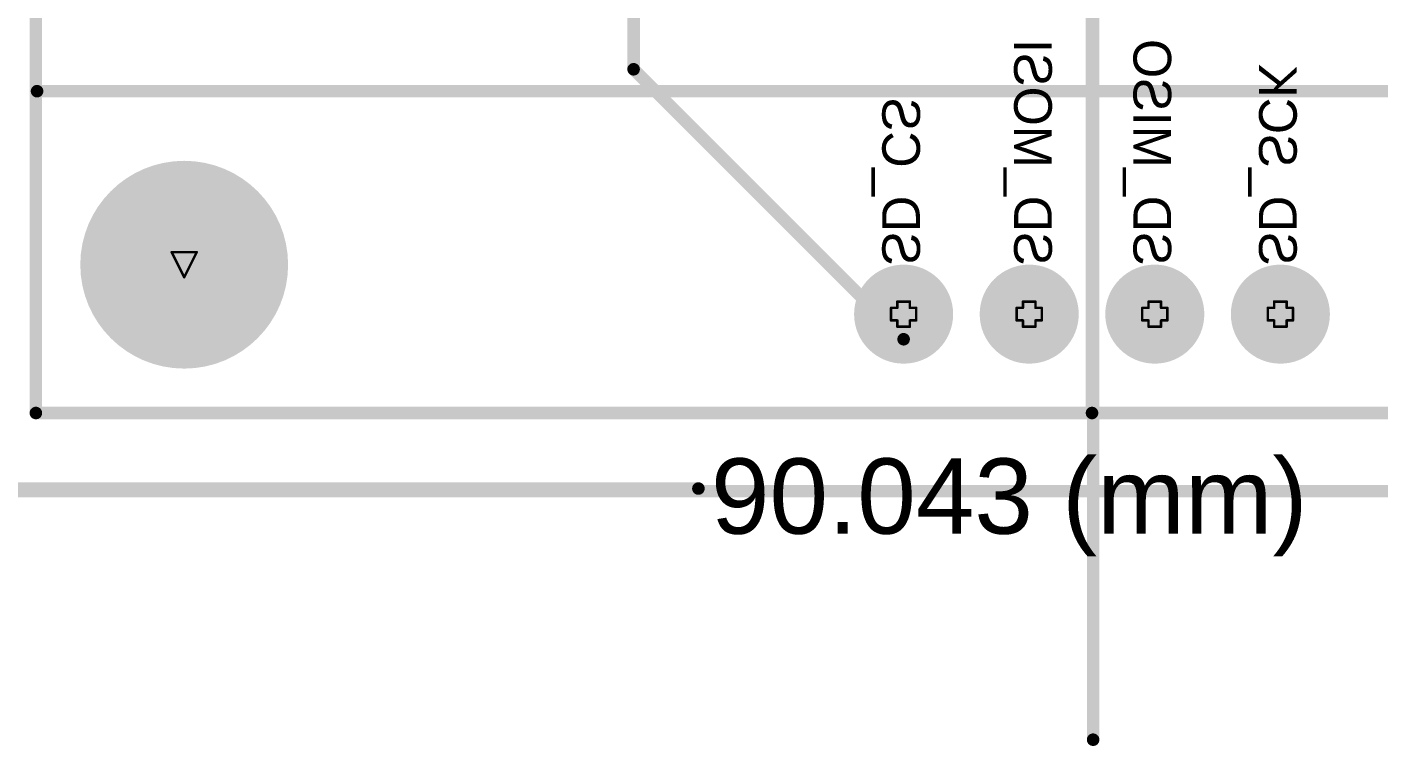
# Model space of a CAD drawing. Header units: millimetres. Extents: x 0.82 to 4.9, y 1.18 to 4.75.
# Drawn here: x 1.907 to 2.983, y 1.175 to 1.748 of the extents above; entities that cross this region are included whole.
import ezdxf

# ---------------------------------------------------------------- set-up
doc = ezdxf.new("R2010")
doc.units = ezdxf.units.MM
doc.header["$MEASUREMENT"] = 0
for name, color, linetype in [('BottomLayer', 5, 'Continuous'), ('BottomOverlay', 54, 'Continuous'), ('BottomSolder', 6, 'Continuous'), ('DrillDrawing', 1, 'Continuous'), ('Mechanical13', 56, 'Continuous'), ('Mechanical15', 56, 'Continuous'), ('MultiLayer', 9, 'Continuous'), ('PadHoleLayer', 156, 'Continuous'), ('TopLayer', 1, 'Continuous'), ('TopSolder', 216, 'Continuous')]:
    doc.layers.add(name, color=color, linetype=linetype)
doc.styles.add('Arial', font='arial.ttf', dxfattribs={"height": 0.2})

# ---------------------------------------------------------------- blocks, each defined once
blk = doc.blocks.new('LCD_2_4_TFT_SPI_240_320_B_1')
at = {"layer": 'BottomLayer'}
h = blk.add_hatch(color=5, dxfattribs=at)
edge = h.paths.add_edge_path()
edge.add_arc((-0.7228346, -1.4011811), 0.0787401, 0, 360)
h = blk.add_hatch(color=5, dxfattribs=at)
edge = h.paths.add_edge_path()
edge.add_arc((-0.15, -1.4405512), 0.035433, 0, 360)
h = blk.add_hatch(color=5, dxfattribs=at)
edge = h.paths.add_edge_path()
edge.add_arc((-0.05, -1.4405512), 0.035433, 0, 360)
h = blk.add_hatch(color=5, dxfattribs=at)
edge = h.paths.add_edge_path()
edge.add_arc((0.05, -1.4405512), 0.035433, 0, 360)
h = blk.add_hatch(color=5, dxfattribs=at)
edge = h.paths.add_edge_path()
edge.add_arc((0.15, -1.4405512), 0.035433, 0, 360)
at = {"layer": 'BottomSolder'}
h = blk.add_hatch(color=6, dxfattribs=at)
edge = h.paths.add_edge_path()
edge.add_arc((-0.7228346, -1.4011811), 0.0827401, 0, 360)
h = blk.add_hatch(color=6, dxfattribs=at)
edge = h.paths.add_edge_path()
edge.add_arc((-0.15, -1.4405512), 0.039433, 0, 360)
h = blk.add_hatch(color=6, dxfattribs=at)
edge = h.paths.add_edge_path()
edge.add_arc((-0.05, -1.4405512), 0.039433, 0, 360)
h = blk.add_hatch(color=6, dxfattribs=at)
edge = h.paths.add_edge_path()
edge.add_arc((0.05, -1.4405512), 0.039433, 0, 360)
h = blk.add_hatch(color=6, dxfattribs=at)
edge = h.paths.add_edge_path()
edge.add_arc((0.15, -1.4405512), 0.039433, 0, 360)
at = {"layer": 'MultiLayer'}
h = blk.add_hatch(color=9, dxfattribs=at)
edge = h.paths.add_edge_path()
edge.add_arc((-0.7228346, -1.4011811), 0.0787401, 0, 360)
h = blk.add_hatch(color=9, dxfattribs=at)
edge = h.paths.add_edge_path()
edge.add_arc((-0.15, -1.4405512), 0.035433, 0, 360)
h = blk.add_hatch(color=9, dxfattribs=at)
edge = h.paths.add_edge_path()
edge.add_arc((-0.05, -1.4405512), 0.035433, 0, 360)
h = blk.add_hatch(color=9, dxfattribs=at)
edge = h.paths.add_edge_path()
edge.add_arc((0.05, -1.4405512), 0.035433, 0, 360)
h = blk.add_hatch(color=9, dxfattribs=at)
edge = h.paths.add_edge_path()
edge.add_arc((0.15, -1.4405512), 0.035433, 0, 360)
at = {"layer": 'PadHoleLayer'}
h = blk.add_hatch(color=156, dxfattribs=at)
edge = h.paths.add_edge_path()
edge.add_arc((-0.7228346, -1.4011811), 0.0787401, 0, 360)
h = blk.add_hatch(color=156, dxfattribs=at)
edge = h.paths.add_edge_path()
edge.add_arc((-0.15, -1.4405512), 0.019685, 0, 360)
h = blk.add_hatch(color=156, dxfattribs=at)
edge = h.paths.add_edge_path()
edge.add_arc((-0.05, -1.4405512), 0.019685, 0, 360)
h = blk.add_hatch(color=156, dxfattribs=at)
edge = h.paths.add_edge_path()
edge.add_arc((0.05, -1.4405512), 0.019685, 0, 360)
h = blk.add_hatch(color=156, dxfattribs=at)
edge = h.paths.add_edge_path()
edge.add_arc((0.15, -1.4405512), 0.019685, 0, 360)
at = {"layer": 'TopLayer'}
h = blk.add_hatch(color=1, dxfattribs=at)
edge = h.paths.add_edge_path()
edge.add_arc((-0.7228346, -1.4011811), 0.0787401, 0, 360)
h = blk.add_hatch(color=1, dxfattribs=at)
edge = h.paths.add_edge_path()
edge.add_arc((-0.15, -1.4405512), 0.035433, 0, 360)
h = blk.add_hatch(color=1, dxfattribs=at)
edge = h.paths.add_edge_path()
edge.add_arc((-0.05, -1.4405512), 0.035433, 0, 360)
h = blk.add_hatch(color=1, dxfattribs=at)
edge = h.paths.add_edge_path()
edge.add_arc((0.05, -1.4405512), 0.035433, 0, 360)
h = blk.add_hatch(color=1, dxfattribs=at)
edge = h.paths.add_edge_path()
edge.add_arc((0.15, -1.4405512), 0.035433, 0, 360)
at = {"layer": 'TopSolder'}
h = blk.add_hatch(color=216, dxfattribs=at)
edge = h.paths.add_edge_path()
edge.add_arc((-0.7228346, -1.4011811), 0.0827401, 0, 360)
h = blk.add_hatch(color=216, dxfattribs=at)
edge = h.paths.add_edge_path()
edge.add_arc((-0.15, -1.4405512), 0.039433, 0, 360)
h = blk.add_hatch(color=216, dxfattribs=at)
edge = h.paths.add_edge_path()
edge.add_arc((-0.05, -1.4405512), 0.039433, 0, 360)
h = blk.add_hatch(color=216, dxfattribs=at)
edge = h.paths.add_edge_path()
edge.add_arc((0.05, -1.4405512), 0.039433, 0, 360)
h = blk.add_hatch(color=216, dxfattribs=at)
edge = h.paths.add_edge_path()
edge.add_arc((0.15, -1.4405512), 0.039433, 0, 360)
at = {"layer": 'BottomOverlay', "const_width": 0.01}
for points in [[(-0.840945, -1.5192913), (-0.8409448, 1.5192915)], [(-0.84, -1.2629921), (0.84, -1.2629921)], [(-0.840945, -1.5192913), (0.8409448, -1.5192913)]]:
    blk.add_lwpolyline(points, dxfattribs=at)
at = {"layer": 'BottomOverlay', "const_width": 0.005}
for points in [[(-0.8425, -1.2629921, 1), (-0.8375, -1.2629921, 1)], [(-0.843445, -1.5192913, 1), (-0.838445, -1.5192913, 1)], [(-0.843445, -1.5192913, 1), (-0.838445, -1.5192913, 1)]]:
    blk.add_lwpolyline(points, format="xyb", close=True, dxfattribs=at)
at = {"layer": 'Mechanical15', "const_width": 0.01}
blk.add_lwpolyline([(0, -1.5192914), (0, 1.5192913)], dxfattribs=at)
at = {"layer": 'Mechanical15', "const_width": 0.005}
blk.add_lwpolyline([(-0.0025, -1.5192914, 1), (0.0025, -1.5192914, 1)], format="xyb", close=True, dxfattribs=at)
at = {"layer": 'BottomOverlay', "text_generation_flag": 2}
for s, p in [('SD_MOSI', (-0.0620017, -1.4019999)), ('SD_MISO', (0.0329966, -1.4019982)), ('SD_SCK', (0.1329983, -1.4019999)), ('SD_CS', (-0.167003, -1.4019986))]:
    blk.add_text(s, height=0.03, rotation=270, dxfattribs=at).set_placement(p)

msp = doc.modelspace()

# ---------------------------------------------------------------- linework, layer by layer
at = {"layer": 'DrillDrawing', "const_width": 0.002}
for points in [[(2.0221654, 1.5682677), (2.0421654, 1.5682677)], [(2.0221654, 1.5682677), (2.0321654, 1.5482677)], [(2.0321654, 1.5482677), (2.0421654, 1.5682677)], [(2.6, 1.5238976), (2.6, 1.5288976)], [(2.6, 1.5288976), (2.61, 1.5288976)], [(2.61, 1.5238976), (2.61, 1.5288976)], [(2.7, 1.5238976), (2.7, 1.5288976)], [(2.7, 1.5288976), (2.71, 1.5288976)], [(2.71, 1.5238976), (2.71, 1.5288976)], [(2.8, 1.5238976), (2.8, 1.5288976)], [(2.8, 1.5288976), (2.81, 1.5288976)], [(2.81, 1.5238976), (2.81, 1.5288976)], [(2.9, 1.5238976), (2.9, 1.5288976)], [(2.9, 1.5288976), (2.91, 1.5288976)], [(2.91, 1.5238976), (2.91, 1.5288976)], [(2.595, 1.5138976), (2.595, 1.5238976)], [(2.595, 1.5238976), (2.6, 1.5238976)], [(2.61, 1.5238976), (2.615, 1.5238976)], [(2.615, 1.5138976), (2.615, 1.5238976)], [(2.695, 1.5138976), (2.695, 1.5238976)], [(2.695, 1.5238976), (2.7, 1.5238976)], [(2.71, 1.5238976), (2.715, 1.5238976)], [(2.715, 1.5138976), (2.715, 1.5238976)], [(2.795, 1.5138976), (2.795, 1.5238976)], [(2.795, 1.5238976), (2.8, 1.5238976)], [(2.81, 1.5238976), (2.815, 1.5238976)], [(2.815, 1.5138976), (2.815, 1.5238976)], [(2.895, 1.5138976), (2.895, 1.5238976)], [(2.895, 1.5238976), (2.9, 1.5238976)], [(2.91, 1.5238976), (2.915, 1.5238976)], [(2.915, 1.5138976), (2.915, 1.5238976)], [(2.595, 1.5138976), (2.6, 1.5138976)], [(2.6, 1.5088976), (2.6, 1.5138976)], [(2.6, 1.5088976), (2.61, 1.5088976)], [(2.61, 1.5138976), (2.615, 1.5138976)], [(2.61, 1.5088976), (2.61, 1.5138976)], [(2.695, 1.5138976), (2.7, 1.5138976)], [(2.7, 1.5088976), (2.7, 1.5138976)], [(2.7, 1.5088976), (2.71, 1.5088976)], [(2.71, 1.5138976), (2.715, 1.5138976)], [(2.71, 1.5088976), (2.71, 1.5138976)], [(2.795, 1.5138976), (2.8, 1.5138976)], [(2.8, 1.5088976), (2.8, 1.5138976)], [(2.8, 1.5088976), (2.81, 1.5088976)], [(2.81, 1.5138976), (2.815, 1.5138976)], [(2.81, 1.5088976), (2.81, 1.5138976)], [(2.895, 1.5138976), (2.9, 1.5138976)], [(2.9, 1.5088976), (2.9, 1.5138976)], [(2.9, 1.5088976), (2.91, 1.5088976)], [(2.91, 1.5138976), (2.915, 1.5138976)], [(2.91, 1.5088976), (2.91, 1.5138976)]]:
    msp.add_lwpolyline(points, dxfattribs=at)
at = {"layer": 'DrillDrawing', "const_width": 0.001}
for points in [[(2.0216654, 1.5682677, 1), (2.0226654, 1.5682677, 1)], [(2.0216654, 1.5682677, 1), (2.0226654, 1.5682677, 1)], [(2.0416654, 1.5682677, 1), (2.0426654, 1.5682677, 1)], [(2.0416654, 1.5682677, 1), (2.0426654, 1.5682677, 1)], [(2.0316654, 1.5482677, 1), (2.0326654, 1.5482677, 1)], [(2.0316654, 1.5482677, 1), (2.0326654, 1.5482677, 1)], [(2.5995, 1.5288976, 1), (2.6005, 1.5288976, 1)], [(2.5995, 1.5288976, 1), (2.6005, 1.5288976, 1)], [(2.6095, 1.5288976, 1), (2.6105, 1.5288976, 1)], [(2.6095, 1.5288976, 1), (2.6105, 1.5288976, 1)], [(2.6995, 1.5288976, 1), (2.7005, 1.5288976, 1)], [(2.6995, 1.5288976, 1), (2.7005, 1.5288976, 1)], [(2.7095, 1.5288976, 1), (2.7105, 1.5288976, 1)], [(2.7095, 1.5288976, 1), (2.7105, 1.5288976, 1)], [(2.7995, 1.5288976, 1), (2.8005, 1.5288976, 1)], [(2.7995, 1.5288976, 1), (2.8005, 1.5288976, 1)], [(2.8095, 1.5288976, 1), (2.8105, 1.5288976, 1)], [(2.8095, 1.5288976, 1), (2.8105, 1.5288976, 1)], [(2.8995, 1.5288976, 1), (2.9005, 1.5288976, 1)], [(2.8995, 1.5288976, 1), (2.9005, 1.5288976, 1)], [(2.9095, 1.5288976, 1), (2.9105, 1.5288976, 1)], [(2.9095, 1.5288976, 1), (2.9105, 1.5288976, 1)], [(2.5945, 1.5238976, 1), (2.5955, 1.5238976, 1)], [(2.5945, 1.5238976, 1), (2.5955, 1.5238976, 1)], [(2.5995, 1.5238976, 1), (2.6005, 1.5238976, 1)], [(2.5995, 1.5238976, 1), (2.6005, 1.5238976, 1)], [(2.6095, 1.5238976, 1), (2.6105, 1.5238976, 1)], [(2.6095, 1.5238976, 1), (2.6105, 1.5238976, 1)], [(2.6145, 1.5238976, 1), (2.6155, 1.5238976, 1)], [(2.6145, 1.5238976, 1), (2.6155, 1.5238976, 1)], [(2.6945, 1.5238976, 1), (2.6955, 1.5238976, 1)], [(2.6945, 1.5238976, 1), (2.6955, 1.5238976, 1)], [(2.6995, 1.5238976, 1), (2.7005, 1.5238976, 1)], [(2.6995, 1.5238976, 1), (2.7005, 1.5238976, 1)], [(2.7095, 1.5238976, 1), (2.7105, 1.5238976, 1)], [(2.7095, 1.5238976, 1), (2.7105, 1.5238976, 1)], [(2.7145, 1.5238976, 1), (2.7155, 1.5238976, 1)], [(2.7145, 1.5238976, 1), (2.7155, 1.5238976, 1)], [(2.7945, 1.5238976, 1), (2.7955, 1.5238976, 1)], [(2.7945, 1.5238976, 1), (2.7955, 1.5238976, 1)], [(2.7995, 1.5238976, 1), (2.8005, 1.5238976, 1)], [(2.7995, 1.5238976, 1), (2.8005, 1.5238976, 1)], [(2.8095, 1.5238976, 1), (2.8105, 1.5238976, 1)], [(2.8095, 1.5238976, 1), (2.8105, 1.5238976, 1)], [(2.8145, 1.5238976, 1), (2.8155, 1.5238976, 1)], [(2.8145, 1.5238976, 1), (2.8155, 1.5238976, 1)], [(2.8945, 1.5238976, 1), (2.8955, 1.5238976, 1)], [(2.8945, 1.5238976, 1), (2.8955, 1.5238976, 1)], [(2.8995, 1.5238976, 1), (2.9005, 1.5238976, 1)], [(2.8995, 1.5238976, 1), (2.9005, 1.5238976, 1)], [(2.9095, 1.5238976, 1), (2.9105, 1.5238976, 1)], [(2.9095, 1.5238976, 1), (2.9105, 1.5238976, 1)], [(2.9145, 1.5238976, 1), (2.9155, 1.5238976, 1)], [(2.9145, 1.5238976, 1), (2.9155, 1.5238976, 1)], [(2.5945, 1.5138976, 1), (2.5955, 1.5138976, 1)], [(2.5945, 1.5138976, 1), (2.5955, 1.5138976, 1)], [(2.5995, 1.5138976, 1), (2.6005, 1.5138976, 1)], [(2.5995, 1.5138976, 1), (2.6005, 1.5138976, 1)], [(2.5995, 1.5088976, 1), (2.6005, 1.5088976, 1)], [(2.5995, 1.5088976, 1), (2.6005, 1.5088976, 1)], [(2.6095, 1.5138976, 1), (2.6105, 1.5138976, 1)], [(2.6095, 1.5138976, 1), (2.6105, 1.5138976, 1)], [(2.6095, 1.5088976, 1), (2.6105, 1.5088976, 1)], [(2.6095, 1.5088976, 1), (2.6105, 1.5088976, 1)], [(2.6145, 1.5138976, 1), (2.6155, 1.5138976, 1)], [(2.6145, 1.5138976, 1), (2.6155, 1.5138976, 1)], [(2.6945, 1.5138976, 1), (2.6955, 1.5138976, 1)], [(2.6945, 1.5138976, 1), (2.6955, 1.5138976, 1)], [(2.6995, 1.5138976, 1), (2.7005, 1.5138976, 1)], [(2.6995, 1.5138976, 1), (2.7005, 1.5138976, 1)], [(2.6995, 1.5088976, 1), (2.7005, 1.5088976, 1)], [(2.6995, 1.5088976, 1), (2.7005, 1.5088976, 1)], [(2.7095, 1.5138976, 1), (2.7105, 1.5138976, 1)], [(2.7095, 1.5138976, 1), (2.7105, 1.5138976, 1)], [(2.7095, 1.5088976, 1), (2.7105, 1.5088976, 1)], [(2.7095, 1.5088976, 1), (2.7105, 1.5088976, 1)], [(2.7145, 1.5138976, 1), (2.7155, 1.5138976, 1)], [(2.7145, 1.5138976, 1), (2.7155, 1.5138976, 1)], [(2.7945, 1.5138976, 1), (2.7955, 1.5138976, 1)], [(2.7945, 1.5138976, 1), (2.7955, 1.5138976, 1)], [(2.7995, 1.5138976, 1), (2.8005, 1.5138976, 1)], [(2.7995, 1.5138976, 1), (2.8005, 1.5138976, 1)], [(2.7995, 1.5088976, 1), (2.8005, 1.5088976, 1)], [(2.7995, 1.5088976, 1), (2.8005, 1.5088976, 1)], [(2.8095, 1.5138976, 1), (2.8105, 1.5138976, 1)], [(2.8095, 1.5138976, 1), (2.8105, 1.5138976, 1)], [(2.8095, 1.5088976, 1), (2.8105, 1.5088976, 1)], [(2.8095, 1.5088976, 1), (2.8105, 1.5088976, 1)], [(2.8145, 1.5138976, 1), (2.8155, 1.5138976, 1)], [(2.8145, 1.5138976, 1), (2.8155, 1.5138976, 1)], [(2.8945, 1.5138976, 1), (2.8955, 1.5138976, 1)], [(2.8945, 1.5138976, 1), (2.8955, 1.5138976, 1)], [(2.8995, 1.5138976, 1), (2.9005, 1.5138976, 1)], [(2.8995, 1.5138976, 1), (2.9005, 1.5138976, 1)], [(2.8995, 1.5088976, 1), (2.9005, 1.5088976, 1)], [(2.8995, 1.5088976, 1), (2.9005, 1.5088976, 1)], [(2.9095, 1.5138976, 1), (2.9105, 1.5138976, 1)], [(2.9095, 1.5138976, 1), (2.9105, 1.5138976, 1)], [(2.9095, 1.5088976, 1), (2.9105, 1.5088976, 1)], [(2.9095, 1.5088976, 1), (2.9105, 1.5088976, 1)], [(2.9145, 1.5138976, 1), (2.9155, 1.5138976, 1)], [(2.9145, 1.5138976, 1), (2.9155, 1.5138976, 1)]]:
    msp.add_lwpolyline(points, format="xyb", close=True, dxfattribs=at)
at = {"layer": 'Mechanical13', "const_width": 0.01}
msp.add_lwpolyline([(0.984252, 1.377952), (4.52756, 1.377952)], dxfattribs=at)
at = {"layer": 'Mechanical15', "const_width": 0.01}
msp.add_lwpolyline([(2.755906, 1.18), (2.755906, 4.745)], dxfattribs=at)
at = {"layer": 'Mechanical15', "const_width": 0.005}
msp.add_lwpolyline([(2.753406, 1.18, 1), (2.758406, 1.18, 1)], format="xyb", close=True, dxfattribs=at)
at = {"layer": 'TopLayer', "const_width": 0.01}
for points in [[(2.39, 1.713898), (2.39, 2.7600001)], [(2.39, 1.713898), (2.605, 1.498898)], [(0.985, 1.38), (2.441597, 1.38)]]:
    msp.add_lwpolyline(points, dxfattribs=at)
at = {"layer": 'TopLayer', "const_width": 0.005}
for points in [[(2.3875, 1.713898, 1), (2.3925, 1.713898, 1)], [(2.3875, 1.713898, 1), (2.3925, 1.713898, 1)], [(2.6025, 1.498898, 1), (2.6075, 1.498898, 1)], [(2.439097, 1.38, 1), (2.444097, 1.38, 1)]]:
    msp.add_lwpolyline(points, format="xyb", close=True, dxfattribs=at)

# ---------------------------------------------------------------- block references
msp.add_blockref('LCD_2_4_TFT_SPI_240_320_B_1', (2.755, 2.9594488))

# ---------------------------------------------------------------- texts
at = {"layer": 'TopLayer', "style": 'Arial'}
msp.add_text('90.043 (mm)', height=0.06, dxfattribs=at).set_placement((2.451597, 1.3440097))

doc.saveas('drawing.dxf')
